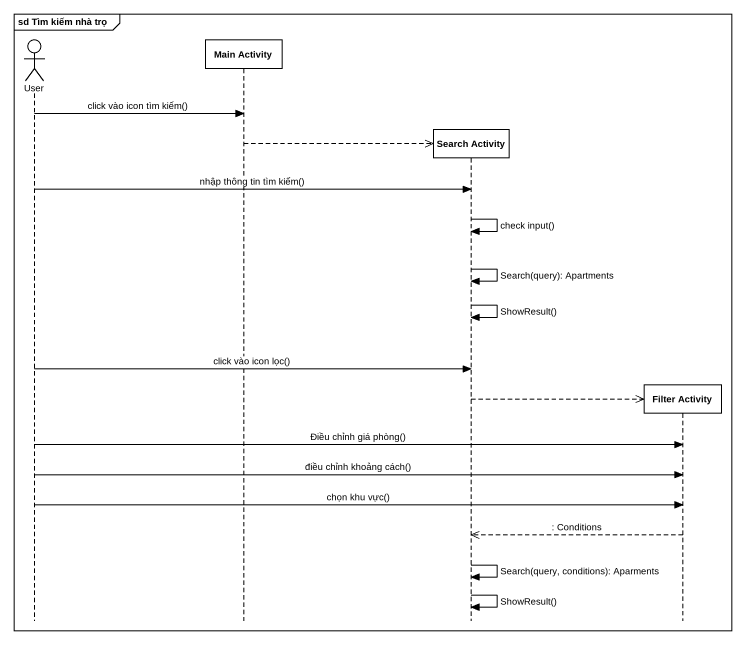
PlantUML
@startuml
mainframe sd Tìm kiếm nhà trọ
hide footbox
actor User
participant "Main Activity" as Main_Activity
participant "Search Activity" as Search_Activity
participant "Filter Activity" as Filter_Activity

User -> Main_Activity : click vào icon tìm kiếm()
Main_Activity -->> Search_Activity **
User -> Search_Activity : nhập thông tin tìm kiếm()
Search_Activity -> Search_Activity : check input()
Search_Activity -> Search_Activity : Search(query): Apartments
Search_Activity -> Search_Activity : ShowResult()
User -> Search_Activity : click vào icon lọc()
Search_Activity -->> Filter_Activity **
User -> Filter_Activity : Điều chỉnh giá phòng()
User -> Filter_Activity : điều chỉnh khoảng cách()
User -> Filter_Activity : chọn khu vực()
Filter_Activity -->> Search_Activity : : Conditions
Search_Activity -> Search_Activity : Search(query, conditions): Aparments
Search_Activity -> Search_Activity : ShowResult()
@enduml
